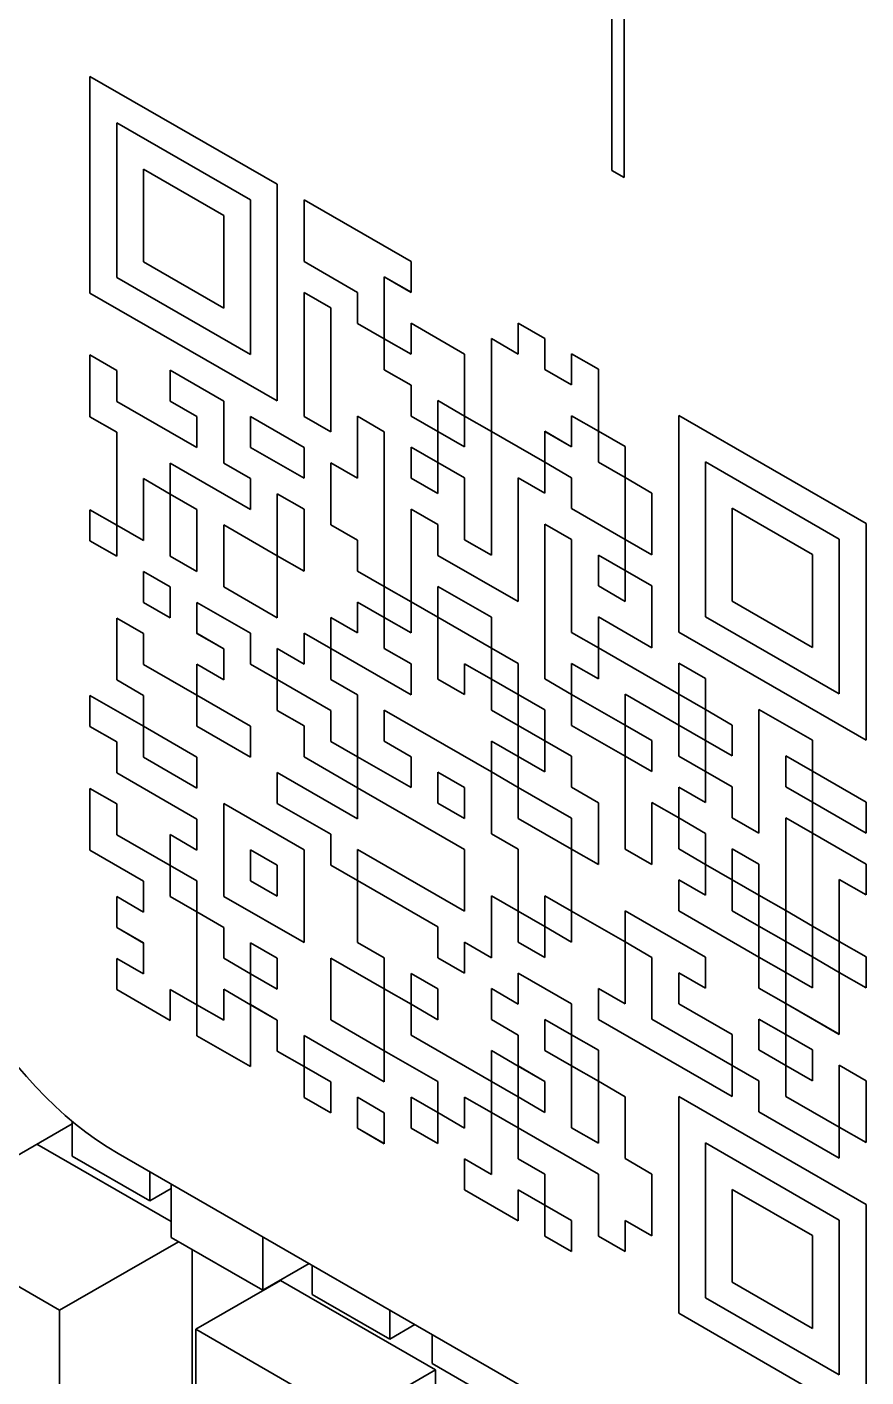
# Model space of a CAD drawing. Header units: millimetres. Extents: x 0 to 119, y 0 to 84.
# Drawn here: x 34.58 to 37.94, y 11.98 to 17.39 of the extents above; entities that cross this region are included whole.
import ezdxf

# ---------------------------------------------------------------- set-up
doc = ezdxf.new("R2010")
doc.units = ezdxf.units.MM
doc.header["$LTSCALE"] = 0.2
doc.layers.add('Sichtbar (ISO)', color=7, linetype='Continuous', lineweight=35)

msp = doc.modelspace()

# ---------------------------------------------------------------- linework, layer by layer
at = {"layer": 'Sichtbar (ISO)'}
for p, q in [((36.921, 16.819), (36.921, 17.8144)), ((36.9211, 16.8191), (36.9211, 17.8144)), ((36.97, 17.7862), (36.97, 16.7908)), ((34.8285, 16.3278), (34.8285, 17.1961)), ((34.8285, 17.1961), (35.5795, 16.7637)), ((34.8286, 17.1961), (34.8286, 16.3279)), ((34.9359, 17.0103), (34.9358, 17.0103)), ((35.4722, 16.7014), (34.9358, 17.0103)), ((34.9358, 17.0103), (34.9358, 16.3901)), ((34.9359, 17.0103), (35.4723, 16.7014)), ((35.0431, 16.8245), (35.3649, 16.6391)), ((35.0431, 16.8245), (35.0431, 16.4524)), ((35.0431, 16.4524), (35.0431, 16.8245)), ((36.9211, 16.8191), (36.921, 16.819)), ((36.97, 16.7908), (36.921, 16.819)), ((36.97, 16.7909), (36.9211, 16.8191)), ((35.5795, 16.7637), (35.5795, 15.8954)), ((35.4722, 16.7014), (35.4723, 16.7014)), ((35.4722, 16.0812), (35.4722, 16.7014)), ((35.4723, 16.7014), (35.4723, 16.0812)), ((35.6868, 16.4538), (35.6868, 16.7019)), ((35.6868, 16.7019), (36.1159, 16.4548)), ((35.6868, 16.7018), (35.6868, 16.4538)), ((35.3649, 16.6391), (35.3649, 16.267)), ((35.0431, 16.4524), (35.0431, 16.4524)), ((35.0431, 16.4524), (35.3649, 16.2671)), ((35.3649, 16.267), (35.0431, 16.4524)), ((35.9014, 16.3302), (35.6868, 16.4538)), ((35.6868, 16.4538), (35.6868, 16.4538)), ((35.6868, 16.4538), (35.9014, 16.3303)), ((36.1159, 16.4548), (36.1159, 16.3307)), ((36.1159, 16.3307), (36.0086, 16.3925)), ((36.0086, 16.3925), (36.0086, 16.1444)), ((36.0087, 16.3925), (36.0086, 16.3925)), ((36.0087, 16.3925), (36.1159, 16.3308)), ((34.9358, 16.3901), (35.4722, 16.0812)), ((34.8285, 16.3278), (34.8286, 16.3279)), ((35.5795, 15.8954), (34.8285, 16.3278)), ((34.8286, 16.3279), (35.5795, 15.8954)), ((35.6868, 16.3298), (35.7941, 16.268)), ((35.6868, 15.8336), (35.6868, 16.3298)), ((35.6868, 16.3297), (35.6868, 15.8336)), ((35.9014, 16.3303), (35.9014, 16.2062)), ((35.9014, 16.3302), (35.9014, 16.3303)), ((35.9014, 16.2062), (35.9014, 16.3302)), ((35.7941, 16.268), (35.7941, 15.7718)), ((36.0086, 16.1444), (35.9014, 16.2062)), ((35.9014, 16.2062), (35.9014, 16.2062)), ((35.9014, 16.2062), (36.0086, 16.1445)), ((36.1159, 16.0826), (36.1159, 16.2067)), ((36.1159, 16.2067), (36.3305, 16.0831)), ((36.116, 16.2066), (36.116, 16.0827)), ((36.5451, 16.0836), (36.5451, 16.2076)), ((36.5451, 16.2076), (36.6524, 16.1458)), ((36.5451, 16.2076), (36.5451, 16.0836)), ((36.0086, 16.0204), (36.0086, 16.1444)), ((36.0086, 16.1444), (36.1159, 16.0826)), ((36.0087, 16.1444), (36.0087, 16.0204)), ((36.4378, 15.7732), (36.4378, 16.1454)), ((36.4378, 16.1454), (36.5451, 16.0836)), ((36.4378, 16.1453), (36.4378, 15.7733)), ((36.6524, 16.1458), (36.6524, 16.0218)), ((34.8285, 15.8317), (34.8285, 16.0798)), ((34.8285, 16.0798), (34.9358, 16.018)), ((34.8286, 16.0797), (34.8286, 15.8317)), ((35.4722, 16.0812), (35.4723, 16.0812)), ((36.1159, 16.0826), (36.116, 16.0827)), ((36.3305, 16.0831), (36.3305, 15.835)), ((36.5451, 16.0836), (36.5451, 16.0836)), ((36.7596, 15.96), (36.7596, 16.0841)), ((36.7596, 16.0841), (36.8669, 16.0223)), ((36.7597, 16.084), (36.7597, 15.9601)), ((34.9358, 16.018), (34.9358, 15.8939)), ((35.1504, 15.8944), (35.1504, 16.0185)), ((35.1504, 16.0185), (35.3649, 15.8949)), ((35.1504, 16.0184), (35.1504, 15.8944)), ((36.1159, 15.9586), (36.0086, 16.0204)), ((36.0086, 16.0204), (36.0087, 16.0204)), ((36.0087, 16.0204), (36.116, 15.9586)), ((36.6524, 16.0218), (36.7596, 15.96)), ((36.8669, 16.0223), (36.8669, 15.7742)), ((36.1159, 15.8345), (36.1159, 15.9586)), ((36.1159, 15.9586), (36.116, 15.9586)), ((36.116, 15.9586), (36.116, 15.8346)), ((36.7596, 15.96), (36.7597, 15.9601)), ((34.9358, 15.8939), (35.2577, 15.7086)), ((35.2577, 15.8326), (35.1504, 15.8944)), ((35.1504, 15.8944), (35.1504, 15.8944)), ((35.1504, 15.8944), (35.2577, 15.8327)), ((35.3649, 15.8949), (35.3649, 15.6468)), ((36.2233, 15.8968), (36.2232, 15.8968)), ((36.3305, 15.835), (36.2232, 15.8968)), ((36.2232, 15.8968), (36.2232, 15.7728)), ((36.2233, 15.8968), (36.3305, 15.8351)), ((34.9358, 15.7699), (34.8285, 15.8317)), ((34.8285, 15.8317), (34.8286, 15.8317)), ((34.8286, 15.8317), (34.9359, 15.7699)), ((35.2577, 15.8327), (35.2577, 15.7086)), ((35.2577, 15.8326), (35.2577, 15.8327)), ((35.2577, 15.7086), (35.2577, 15.8326)), ((35.4722, 15.7091), (35.4722, 15.8331)), ((35.4722, 15.8331), (35.6868, 15.7095)), ((35.4723, 15.8331), (35.4723, 15.7091)), ((35.7941, 15.7718), (35.6868, 15.8336)), ((35.6868, 15.8336), (35.6868, 15.8336)), ((35.6868, 15.8336), (35.7941, 15.7719)), ((35.9014, 15.586), (35.9014, 15.8341)), ((35.9014, 15.8341), (36.0086, 15.7723)), ((35.9014, 15.834), (35.9014, 15.586)), ((36.1159, 15.8345), (36.116, 15.8346)), ((36.2232, 15.7728), (36.1159, 15.8345)), ((36.116, 15.8346), (36.2232, 15.7728)), ((36.3305, 15.835), (36.4378, 15.7732)), ((36.3305, 15.711), (36.3305, 15.835)), ((36.3306, 15.835), (36.3306, 15.711)), ((36.8669, 15.7742), (36.7596, 15.836)), ((36.7596, 15.836), (36.7596, 15.7119)), ((36.7597, 15.836), (36.7596, 15.836)), ((36.7597, 15.836), (36.8669, 15.7743)), ((37.1888, 15.8369), (37.9398, 15.4045)), ((37.1888, 14.9687), (37.1888, 15.8369)), ((37.1888, 15.8369), (37.1888, 14.9687)), ((34.9358, 15.3978), (34.9358, 15.7699)), ((34.9358, 15.7699), (34.9359, 15.7699)), ((34.9359, 15.7699), (34.9359, 15.3978)), ((36.0086, 15.7723), (36.0086, 15.1521)), ((36.2232, 15.6487), (36.2232, 15.7728)), ((36.2232, 15.7728), (36.3305, 15.711)), ((36.2233, 15.7727), (36.2233, 15.6488)), ((36.4378, 15.7733), (36.6524, 15.6497)), ((36.4378, 15.7732), (36.4378, 15.7733)), ((36.6524, 15.6497), (36.4378, 15.7732)), ((36.4378, 15.7732), (36.4378, 15.2771)), ((36.6524, 15.7738), (36.7596, 15.712)), ((36.6524, 15.7738), (36.6524, 15.7737)), ((36.7596, 15.7119), (36.6524, 15.7737)), ((36.6524, 15.7737), (36.6524, 15.6497)), ((36.8669, 15.7742), (36.9742, 15.7124)), ((36.8669, 15.6502), (36.8669, 15.7742)), ((36.867, 15.7742), (36.867, 15.6502)), ((35.2577, 15.7086), (35.2577, 15.7086)), ((35.6868, 15.5855), (35.4722, 15.7091)), ((35.4722, 15.7091), (35.4723, 15.7091)), ((35.4723, 15.7091), (35.6868, 15.5856)), ((35.6868, 15.7095), (35.6868, 15.5855)), ((36.1159, 15.5865), (36.1159, 15.7105)), ((36.1159, 15.7105), (36.2232, 15.6487)), ((36.116, 15.7105), (36.116, 15.5865)), ((36.3305, 15.711), (36.3306, 15.711)), ((36.9742, 15.7124), (36.9742, 15.5884)), ((35.1504, 15.6464), (35.4722, 15.4611)), ((35.1504, 15.6464), (35.1504, 15.6463)), ((35.4722, 15.461), (35.1504, 15.6463)), ((35.1504, 15.6463), (35.1504, 15.5223)), ((35.3649, 15.6468), (35.4722, 15.585)), ((35.7941, 15.3997), (35.7941, 15.6478)), ((35.7941, 15.6478), (35.9014, 15.586)), ((35.7941, 15.6477), (35.7941, 15.3997)), ((36.2232, 15.6487), (36.2233, 15.6488)), ((36.3305, 15.5869), (36.2232, 15.6487)), ((36.2232, 15.6487), (36.2232, 15.5247)), ((36.2233, 15.6488), (36.3306, 15.587)), ((36.6524, 15.5256), (36.6524, 15.6497)), ((36.6524, 15.6497), (36.7596, 15.5879)), ((36.6524, 15.6496), (36.6524, 15.5257)), ((36.8669, 15.6502), (36.867, 15.6502)), ((36.9742, 15.5884), (36.8669, 15.6502)), ((36.867, 15.6502), (36.9742, 15.5884)), ((37.2961, 15.6512), (37.8326, 15.3422)), ((37.2961, 15.6512), (37.2961, 15.6511)), ((37.8325, 15.3422), (37.2961, 15.6511)), ((37.2961, 15.6511), (37.2961, 15.0309)), ((35.1504, 15.5223), (35.0431, 15.5841)), ((35.0431, 15.5841), (35.0431, 15.336)), ((35.0431, 15.5841), (35.1504, 15.5224)), ((35.0431, 15.5841), (35.0431, 15.5841)), ((35.4722, 15.585), (35.4722, 15.461)), ((35.9014, 15.586), (35.9014, 15.586)), ((36.2232, 15.5247), (36.1159, 15.5865)), ((36.1159, 15.5865), (36.116, 15.5865)), ((36.116, 15.5865), (36.2232, 15.5247)), ((36.3306, 15.587), (36.3305, 15.5869)), ((36.3305, 15.3389), (36.3305, 15.5869)), ((36.3306, 15.587), (36.3306, 15.3389)), ((36.5451, 15.0913), (36.5451, 15.5874)), ((36.5451, 15.5874), (36.6524, 15.5256)), ((36.5451, 15.5874), (36.5451, 15.0913)), ((36.7596, 15.5879), (36.7596, 15.4639)), ((36.9742, 15.5884), (37.0815, 15.5266)), ((36.9742, 15.3403), (36.9742, 15.5884)), ((36.9743, 15.5883), (36.9743, 15.3403)), ((36.6524, 15.5256), (36.6524, 15.5257)), ((37.0815, 15.5266), (37.0815, 15.2785)), ((35.1504, 15.5223), (35.2577, 15.4605)), ((35.1504, 15.2742), (35.1504, 15.5223)), ((35.1504, 15.5223), (35.1504, 15.2742)), ((35.5795, 15.5232), (35.6868, 15.4615)), ((35.5795, 15.2752), (35.5795, 15.5232)), ((35.5796, 15.5232), (35.5796, 15.2752)), ((34.8285, 15.3355), (34.8285, 15.4596)), ((34.8285, 15.4596), (34.9358, 15.3978)), ((34.8286, 15.4595), (34.8286, 15.3355)), ((35.2577, 15.4605), (35.2577, 15.2124)), ((35.6868, 15.4615), (35.6868, 15.2134)), ((36.1159, 15.0903), (36.1159, 15.4624)), ((36.1159, 15.4624), (36.2232, 15.4006)), ((36.116, 15.4624), (36.116, 15.0903)), ((36.7596, 15.4639), (36.9742, 15.3403)), ((37.4034, 15.4653), (37.7252, 15.28)), ((37.4034, 15.4653), (37.4034, 15.0932)), ((37.4034, 15.0932), (37.4034, 15.4653)), ((34.9358, 15.3978), (34.9358, 15.2737)), ((34.9358, 15.3978), (34.9359, 15.3978)), ((35.0431, 15.336), (34.9358, 15.3978)), ((34.9359, 15.3978), (35.0431, 15.3361)), ((35.3649, 15.1506), (35.3649, 15.3987)), ((35.3649, 15.3987), (35.5795, 15.2752)), ((35.365, 15.3987), (35.365, 15.1507)), ((35.9014, 15.3379), (35.7941, 15.3997)), ((35.7941, 15.3997), (35.7941, 15.3997)), ((35.7941, 15.3997), (35.9014, 15.3379)), ((36.2232, 15.4006), (36.2232, 15.2766)), ((36.7596, 15.3398), (36.6524, 15.4016)), ((36.6524, 15.4016), (36.7597, 15.3399)), ((36.6524, 15.4016), (36.6524, 15.4016)), ((36.6524, 15.4016), (36.6524, 14.7814)), ((37.9398, 15.4045), (37.9398, 14.5362)), ((34.9358, 15.2737), (34.8285, 15.3355)), ((34.8285, 15.3355), (34.8286, 15.3355)), ((34.8286, 15.3355), (34.9358, 15.2738)), ((35.9014, 15.2139), (35.9014, 15.3379)), ((35.9014, 15.3379), (35.9014, 15.2139)), ((35.9014, 15.3379), (35.9014, 15.3379)), ((36.4378, 15.2771), (36.3305, 15.3389)), ((36.3305, 15.3389), (36.3306, 15.3389)), ((36.3306, 15.3389), (36.4378, 15.2771)), ((36.7597, 15.3399), (36.7596, 15.3398)), ((36.7596, 14.9677), (36.7596, 15.3398)), ((36.7597, 15.3399), (36.7597, 14.9677)), ((37.0815, 15.2785), (36.9742, 15.3403)), ((36.9742, 15.3403), (36.9743, 15.3403)), ((36.9742, 15.3403), (36.9742, 15.2163)), ((36.9743, 15.3403), (37.0815, 15.2786)), ((37.8325, 15.3422), (37.8326, 15.3422)), ((37.8325, 14.722), (37.8325, 15.3422)), ((37.8326, 15.3422), (37.8326, 14.722)), ((35.2577, 15.2124), (35.1504, 15.2742)), ((35.1504, 15.2742), (35.1504, 15.2742)), ((35.1504, 15.2742), (35.2577, 15.2125)), ((35.6868, 15.2134), (35.5795, 15.2752)), ((35.5795, 15.2752), (35.5795, 15.0271)), ((35.5795, 15.2752), (35.5796, 15.2752)), ((35.5796, 15.2752), (35.6868, 15.2134)), ((36.2232, 15.2766), (36.5451, 15.0913)), ((36.867, 15.2781), (36.8669, 15.278)), ((36.9742, 15.2163), (36.8669, 15.278)), ((36.8669, 15.278), (36.8669, 15.154)), ((36.867, 15.2781), (36.9742, 15.2163)), ((37.7252, 15.28), (37.7252, 14.9078)), ((35.0431, 15.2119), (35.1504, 15.1502)), ((35.0431, 15.0879), (35.0431, 15.2119)), ((35.0431, 15.2119), (35.0431, 15.0879)), ((36.0086, 15.1521), (35.9014, 15.2139)), ((35.9014, 15.2139), (35.9014, 15.2139)), ((35.9014, 15.2139), (36.0086, 15.1521)), ((36.9742, 15.2163), (37.0815, 15.1545)), ((36.9742, 15.0922), (36.9742, 15.2163)), ((36.9743, 15.2162), (36.9743, 15.0922)), ((35.1504, 15.1502), (35.1504, 15.0261)), ((35.3649, 15.1506), (35.365, 15.1507)), ((35.5795, 15.0271), (35.3649, 15.1506)), ((35.365, 15.1507), (35.5795, 15.0271)), ((36.0086, 15.028), (36.0086, 15.1521)), ((36.0086, 15.1521), (36.1159, 15.0903)), ((36.0087, 15.152), (36.0087, 15.0281)), ((36.2233, 15.1526), (36.2232, 15.1526)), ((36.4378, 15.029), (36.2232, 15.1526)), ((36.2232, 15.1526), (36.2232, 15.0285)), ((36.2233, 15.1526), (36.4378, 15.029)), ((36.8669, 15.154), (36.9742, 15.0922)), ((37.0815, 15.1545), (37.0815, 14.9064)), ((37.4034, 15.0932), (37.4034, 15.0932)), ((37.4034, 15.0932), (37.7252, 14.9079)), ((37.7252, 14.9078), (37.4034, 15.0932)), ((35.1504, 15.0261), (35.0431, 15.0879)), ((35.0431, 15.0879), (35.0431, 15.0879)), ((35.0431, 15.0879), (35.1504, 15.0262)), ((35.2577, 14.9643), (35.2577, 15.0884)), ((35.2577, 15.0884), (35.4722, 14.9648)), ((35.2577, 15.0884), (35.2577, 14.9644)), ((35.9014, 14.9658), (35.9014, 15.0898)), ((35.9014, 15.0898), (36.0086, 15.028)), ((35.9014, 15.0898), (35.9014, 14.9658)), ((36.2232, 15.0285), (36.1159, 15.0903)), ((36.1159, 15.0903), (36.1159, 14.9663)), ((36.1159, 15.0903), (36.116, 15.0903)), ((36.116, 15.0903), (36.2232, 15.0286)), ((36.5451, 15.0913), (36.5451, 15.0913)), ((36.9742, 15.0922), (36.9743, 15.0922)), ((34.9358, 14.7776), (34.9358, 15.0256)), ((34.9358, 15.0256), (35.0431, 14.9639)), ((34.9359, 15.0256), (34.9359, 14.7776)), ((35.7941, 14.9035), (35.7941, 15.0276)), ((35.7941, 15.0276), (35.9014, 14.9658)), ((35.7941, 15.0275), (35.7941, 14.9036)), ((36.0086, 15.028), (36.0087, 15.0281)), ((36.1159, 14.9663), (36.0086, 15.028)), ((36.0086, 15.028), (36.0086, 14.904)), ((36.0087, 15.0281), (36.1159, 14.9663)), ((36.2232, 14.7804), (36.2232, 15.0285)), ((36.2232, 15.0285), (36.4378, 14.905)), ((36.2233, 15.0285), (36.2233, 14.7805)), ((36.4378, 15.029), (36.4378, 14.905)), ((36.4378, 15.029), (36.4378, 15.029)), ((36.4378, 14.905), (36.4378, 15.029)), ((37.0815, 14.9064), (36.8669, 15.03)), ((36.8669, 15.03), (36.8669, 14.9059)), ((36.8669, 15.03), (36.867, 15.03)), ((36.867, 15.03), (37.0815, 14.9065)), ((37.2961, 15.0309), (37.8325, 14.722)), ((35.0431, 14.9639), (35.0431, 14.8398)), ((35.2577, 14.9643), (35.2577, 14.9644)), ((35.2577, 14.9644), (35.365, 14.9026)), ((35.3649, 14.9026), (35.2577, 14.9643)), ((35.4722, 14.9648), (35.4722, 14.8408)), ((35.6868, 14.8413), (35.6868, 14.9653)), ((35.6868, 14.9653), (35.7941, 14.9035)), ((35.6868, 14.9653), (35.6868, 14.8413)), ((35.9014, 14.9658), (35.9014, 14.9658)), ((36.8669, 14.9059), (36.7596, 14.9677)), ((36.7596, 14.9677), (36.7597, 14.9677)), ((36.7597, 14.9677), (36.8669, 14.906)), ((37.9398, 14.5362), (37.1888, 14.9687)), ((37.1888, 14.9687), (37.1888, 14.9687)), ((37.1888, 14.9687), (37.9398, 14.5362)), ((35.3649, 14.7785), (35.3649, 14.9026)), ((35.3649, 14.9026), (35.365, 14.9026)), ((35.365, 14.9026), (35.365, 14.7786)), ((35.5795, 14.779), (35.5795, 14.903)), ((35.5795, 14.903), (35.6868, 14.8413)), ((35.5796, 14.903), (35.5796, 14.779)), ((35.7941, 14.9035), (35.7941, 14.9036)), ((35.7941, 14.9036), (36.1159, 14.7182)), ((36.1159, 14.7182), (35.7941, 14.9035)), ((35.7941, 14.9035), (35.7941, 14.7795)), ((36.0086, 14.904), (36.1159, 14.8422)), ((36.5451, 14.8432), (36.4378, 14.905)), ((36.4378, 14.905), (36.4378, 14.7809)), ((36.4378, 14.905), (36.4378, 14.905)), ((36.4378, 14.905), (36.5451, 14.8432)), ((36.8669, 14.9059), (37.1888, 14.7206)), ((36.8669, 14.7819), (36.8669, 14.9059)), ((36.867, 14.9059), (36.867, 14.7819)), ((35.0431, 14.8398), (35.2577, 14.7163)), ((35.2577, 14.7163), (35.2577, 14.8403)), ((35.2577, 14.8403), (35.3649, 14.7785)), ((35.2577, 14.8403), (35.2577, 14.7163)), ((35.4722, 14.8408), (35.5795, 14.779)), ((35.6868, 14.8413), (35.6868, 14.8413)), ((36.1159, 14.8422), (36.1159, 14.7182)), ((36.4378, 14.7809), (36.3305, 14.8427)), ((36.3305, 14.8427), (36.3305, 14.7187)), ((36.3306, 14.8427), (36.3305, 14.8427)), ((36.3306, 14.8427), (36.4378, 14.781)), ((36.5451, 14.8432), (36.5451, 14.7192)), ((36.5451, 14.8432), (36.5451, 14.8432)), ((36.5451, 14.7191), (36.5451, 14.8432)), ((36.7596, 14.7196), (36.7596, 14.8437)), ((36.7596, 14.8437), (36.8669, 14.7819)), ((36.7597, 14.8436), (36.7597, 14.7196)), ((37.1888, 14.7206), (37.1888, 14.8446)), ((37.1888, 14.8446), (37.2961, 14.7828)), ((37.1888, 14.8446), (37.1888, 14.7206)), ((35.0431, 14.7158), (34.9358, 14.7776)), ((34.9358, 14.7776), (34.9359, 14.7776)), ((34.9359, 14.7776), (35.0431, 14.7158)), ((35.3649, 14.7785), (35.365, 14.7786)), ((35.5795, 14.779), (35.5795, 14.655)), ((35.5795, 14.779), (35.5796, 14.779)), ((35.7941, 14.6554), (35.5795, 14.779)), ((35.5796, 14.779), (35.7941, 14.6555)), ((35.7941, 14.7795), (35.9014, 14.7177)), ((36.2232, 14.7804), (36.2233, 14.7805)), ((36.3305, 14.7187), (36.2232, 14.7804)), ((36.2233, 14.7805), (36.3305, 14.7187)), ((36.4378, 14.7809), (36.5451, 14.7191)), ((36.4378, 14.6569), (36.4378, 14.7809)), ((36.4378, 14.7809), (36.4378, 14.6569)), ((36.6524, 14.7814), (36.7596, 14.7196)), ((36.8669, 14.7819), (36.867, 14.7819)), ((37.2961, 14.7828), (37.2961, 14.6588)), ((34.8285, 14.5913), (34.8285, 14.7153)), ((34.8285, 14.7153), (35.0431, 14.5917)), ((34.8286, 14.7153), (34.8286, 14.5913)), ((35.0431, 14.5917), (35.0431, 14.7158)), ((35.0431, 14.7158), (35.0431, 14.5918)), ((35.0431, 14.7158), (35.0431, 14.7158)), ((35.2577, 14.7163), (35.2577, 14.7163)), ((35.2577, 14.7163), (35.4723, 14.5927)), ((35.4722, 14.5927), (35.2577, 14.7163)), ((35.2577, 14.7163), (35.2577, 14.5922)), ((35.9014, 14.7177), (35.9014, 14.4696)), ((36.5451, 14.7191), (36.5451, 14.7192)), ((36.5451, 14.7192), (36.6524, 14.6574)), ((36.6524, 14.6573), (36.5451, 14.7191)), ((36.5451, 14.7191), (36.5451, 14.5951)), ((36.7596, 14.7196), (36.7597, 14.7196)), ((36.7596, 14.7196), (36.7596, 14.5956)), ((36.9742, 14.596), (36.7596, 14.7196)), ((36.7597, 14.7196), (36.9742, 14.5961)), ((37.1888, 14.5965), (36.9742, 14.7201)), ((36.9742, 14.7201), (36.9742, 14.596)), ((36.9743, 14.7201), (36.9742, 14.7201)), ((36.9743, 14.7201), (37.1888, 14.5966)), ((37.1888, 14.7206), (37.1888, 14.7206)), ((37.1888, 14.7206), (37.2961, 14.6589)), ((37.2961, 14.6588), (37.1888, 14.7206)), ((37.1888, 14.7206), (37.1888, 14.5965)), ((37.8326, 14.722), (37.8325, 14.722)), ((35.5795, 14.655), (35.6868, 14.5932)), ((35.7941, 14.6555), (35.7941, 14.5314)), ((35.7941, 14.6554), (35.7941, 14.6555)), ((35.7941, 14.5314), (35.7941, 14.6554)), ((36.0086, 14.5319), (36.0086, 14.6559)), ((36.0086, 14.6559), (36.4378, 14.4088)), ((36.0087, 14.6559), (36.0087, 14.5319)), ((36.5451, 14.5951), (36.4378, 14.6569)), ((36.4378, 14.6569), (36.4378, 14.6569)), ((36.4378, 14.6569), (36.5451, 14.5952)), ((36.6524, 14.6573), (36.6524, 14.6574)), ((36.6524, 14.6574), (36.6524, 14.5333)), ((36.6524, 14.5333), (36.6524, 14.6573)), ((37.2961, 14.6588), (37.4034, 14.597)), ((37.2961, 14.6588), (37.2961, 14.5348)), ((37.2961, 14.5347), (37.2961, 14.6588)), ((37.5106, 14.1631), (37.5106, 14.6593)), ((37.5106, 14.6593), (37.7252, 14.5357)), ((37.5107, 14.6592), (37.5107, 14.1631)), ((34.9358, 14.5295), (34.8285, 14.5913)), ((34.8285, 14.5913), (34.8286, 14.5913)), ((34.8286, 14.5913), (34.9359, 14.5295)), ((35.0431, 14.5917), (35.0431, 14.5918)), ((35.0431, 14.5918), (35.2577, 14.4682)), ((35.2577, 14.4682), (35.0431, 14.5917)), ((35.0431, 14.5917), (35.0431, 14.4677)), ((35.2577, 14.5922), (35.4722, 14.4687)), ((35.4722, 14.5927), (35.4723, 14.5927)), ((35.4722, 14.4687), (35.4722, 14.5927)), ((35.4723, 14.5927), (35.4723, 14.4687)), ((35.6868, 14.5932), (35.6868, 14.4691)), ((36.5451, 14.5951), (36.6524, 14.5333)), ((36.5451, 14.5951), (36.5451, 14.4711)), ((36.5451, 14.471), (36.5451, 14.5951)), ((36.7596, 14.5956), (36.9742, 14.472)), ((36.9742, 14.596), (37.0815, 14.5343)), ((36.9742, 14.472), (36.9742, 14.596)), ((36.9743, 14.596), (36.9743, 14.472)), ((37.1888, 14.4725), (37.1888, 14.5965)), ((37.1888, 14.5965), (37.2961, 14.5347)), ((37.1888, 14.5965), (37.1888, 14.4725)), ((37.4034, 14.597), (37.4034, 14.473)), ((34.9358, 14.4054), (34.9358, 14.5295)), ((34.9358, 14.5295), (34.9359, 14.5295)), ((34.9359, 14.5295), (34.9359, 14.4055)), ((35.7941, 14.5314), (35.7941, 14.5314)), ((35.7941, 14.5314), (35.9014, 14.4697)), ((35.9014, 14.4696), (35.7941, 14.5314)), ((36.1159, 14.4701), (36.0086, 14.5319)), ((36.0086, 14.5319), (36.0087, 14.5319)), ((36.0087, 14.5319), (36.116, 14.4701)), ((36.4378, 14.4088), (36.4378, 14.5328)), ((36.4378, 14.5328), (36.5451, 14.471)), ((36.4378, 14.5328), (36.4378, 14.4088)), ((36.6524, 14.5333), (36.6524, 14.5333)), ((36.6524, 14.5333), (36.6524, 14.4093)), ((36.6524, 14.5333), (36.7597, 14.4716)), ((36.7596, 14.4715), (36.6524, 14.5333)), ((37.0815, 14.5343), (37.0815, 14.4102)), ((37.2961, 14.5347), (37.2961, 14.5348)), ((37.2961, 14.5348), (37.4034, 14.473)), ((37.4034, 14.473), (37.2961, 14.5347)), ((37.2961, 14.5347), (37.2961, 14.4107)), ((37.7252, 14.5357), (37.7252, 14.4117)), ((35.0431, 14.4677), (35.2577, 14.3441)), ((35.2577, 14.4682), (35.2577, 14.3442)), ((35.2577, 14.4682), (35.2577, 14.4682)), ((35.2577, 14.3441), (35.2577, 14.4682)), ((35.4722, 14.4687), (35.4723, 14.4687)), ((35.6868, 14.4691), (35.9014, 14.3456)), ((35.9014, 14.4696), (36.1159, 14.346)), ((35.9014, 14.4696), (35.9014, 14.3456)), ((35.9014, 14.3456), (35.9014, 14.4696)), ((36.1159, 14.346), (36.1159, 14.4701)), ((36.1159, 14.4701), (36.116, 14.4701)), ((36.116, 14.4701), (36.116, 14.3461)), ((36.5451, 14.471), (36.5451, 14.4711)), ((36.5451, 14.4711), (36.6524, 14.4093)), ((36.6524, 14.4093), (36.5451, 14.471)), ((36.5451, 14.471), (36.5451, 14.347)), ((36.7596, 14.4715), (36.7597, 14.4716)), ((36.7596, 14.3475), (36.7596, 14.4715)), ((36.7597, 14.4716), (36.7597, 14.3475)), ((36.9742, 14.472), (36.9743, 14.472)), ((36.9742, 14.472), (36.9742, 14.0999)), ((37.0815, 14.4102), (36.9742, 14.472)), ((36.9743, 14.472), (37.0815, 14.4103)), ((37.2961, 14.4107), (37.1888, 14.4725)), ((37.1888, 14.4725), (37.1888, 14.4725)), ((37.1888, 14.4725), (37.2961, 14.4108)), ((37.618, 14.4735), (37.6179, 14.4734)), ((37.6179, 14.4734), (37.6179, 14.3494)), ((37.7252, 14.4117), (37.6179, 14.4734)), ((37.618, 14.4735), (37.7252, 14.4117)), ((34.9358, 14.4054), (34.9359, 14.4055)), ((35.2577, 14.2201), (34.9358, 14.4054)), ((34.9359, 14.4055), (35.2577, 14.2201)), ((35.9014, 14.2215), (35.5795, 14.4069)), ((35.5795, 14.4069), (35.5795, 14.2828)), ((35.5796, 14.4069), (35.5795, 14.4069)), ((35.5796, 14.4069), (35.9014, 14.2216)), ((36.2233, 14.4083), (36.2232, 14.4083)), ((36.3305, 14.3465), (36.2232, 14.4083)), ((36.2232, 14.4083), (36.2232, 14.2843)), ((36.2233, 14.4083), (36.3306, 14.3466)), ((36.5451, 14.347), (36.4378, 14.4088)), ((36.4378, 14.4088), (36.4378, 14.1607)), ((36.4378, 14.4088), (36.4378, 14.4088)), ((36.4378, 14.4088), (36.5451, 14.3471)), ((37.2961, 14.4107), (37.4034, 14.3489)), ((37.2961, 14.2867), (37.2961, 14.4107)), ((37.2961, 14.4107), (37.2961, 14.2867)), ((37.7252, 14.4117), (37.9398, 14.2881)), ((37.7252, 14.2876), (37.7252, 14.4117)), ((37.7253, 14.4116), (37.7253, 14.2877)), ((34.8285, 14.0951), (34.8285, 14.3432)), ((34.8285, 14.3432), (34.9358, 14.2814)), ((34.8286, 14.3431), (34.8286, 14.0951)), ((35.2577, 14.3441), (35.2577, 14.3442)), ((35.9014, 14.3456), (35.9014, 14.2215)), ((35.9014, 14.3456), (35.9014, 14.3456)), ((35.9014, 14.3456), (36.3306, 14.0985)), ((36.3305, 14.0984), (35.9014, 14.3456)), ((36.1159, 14.346), (36.116, 14.3461)), ((36.3305, 14.3465), (36.3306, 14.3466)), ((36.3305, 14.2225), (36.3305, 14.3465)), ((36.3306, 14.3466), (36.3306, 14.2225)), ((36.5451, 14.347), (36.5451, 14.223)), ((36.5451, 14.223), (36.5451, 14.347)), ((36.5451, 14.347), (36.7596, 14.2234)), ((36.7596, 14.3475), (36.7597, 14.3475)), ((36.8669, 14.2857), (36.7596, 14.3475)), ((36.7597, 14.3475), (36.867, 14.2857)), ((37.1888, 14.2244), (37.1888, 14.3484)), ((37.1888, 14.3484), (37.2961, 14.2867)), ((37.1888, 14.3484), (37.1888, 14.2244)), ((37.4034, 14.3489), (37.4034, 14.2249)), ((37.6179, 14.3494), (37.7252, 14.2876)), ((34.9358, 14.2814), (34.9358, 14.1574)), ((35.365, 14.2824), (35.3649, 14.2824)), ((35.6868, 14.097), (35.3649, 14.2824)), ((35.3649, 14.2824), (35.3649, 13.9102)), ((35.365, 14.2824), (35.6868, 14.097)), ((35.5795, 14.2828), (35.7941, 14.1593)), ((36.2232, 14.2843), (36.3305, 14.2225)), ((36.8669, 14.2857), (36.867, 14.2857)), ((36.8669, 14.0376), (36.8669, 14.2857)), ((36.867, 14.2857), (36.867, 14.0377)), ((37.0815, 14.0381), (37.0815, 14.2862)), ((37.0815, 14.2862), (37.1888, 14.2244)), ((37.0816, 14.2861), (37.0816, 14.0381)), ((37.2961, 14.2867), (37.2961, 14.2867)), ((37.7252, 14.2876), (37.7253, 14.2877)), ((37.9398, 14.1641), (37.7252, 14.2876)), ((37.7252, 14.2876), (37.7252, 14.1636)), ((37.7253, 14.2877), (37.9398, 14.1641)), ((37.9398, 14.2881), (37.9398, 14.1641)), ((35.2577, 14.096), (35.2577, 14.2201)), ((35.2577, 14.2201), (35.2577, 14.0961)), ((35.2577, 14.2201), (35.2577, 14.2201)), ((36.3305, 14.2225), (36.3306, 14.2225)), ((36.5451, 14.223), (36.5451, 14.223)), ((36.5451, 14.223), (36.7596, 14.0995)), ((36.7596, 14.0994), (36.5451, 14.223)), ((36.7596, 14.2234), (36.7596, 14.0994)), ((37.1888, 14.2244), (37.1888, 14.2244)), ((37.1888, 14.2244), (37.1888, 14.1004)), ((37.2961, 14.1626), (37.1888, 14.2244)), ((37.1888, 14.2244), (37.2961, 14.1627)), ((37.4034, 14.2249), (37.5106, 14.1631)), ((37.618, 14.2254), (37.6179, 14.2254)), ((37.7252, 14.1636), (37.6179, 14.2254)), ((37.6179, 14.2254), (37.6179, 13.8532)), ((37.618, 14.2254), (37.7252, 14.1636)), ((34.9358, 14.1574), (35.1504, 14.0338)), ((35.1504, 14.0338), (35.1504, 14.1578)), ((35.1504, 14.1578), (35.2577, 14.096)), ((35.1504, 14.1578), (35.1504, 14.0338)), ((35.7941, 14.1593), (35.7941, 14.0352)), ((36.4378, 14.1607), (36.5451, 14.0989)), ((37.2961, 14.1627), (37.2961, 14.0386)), ((37.2961, 14.1626), (37.2961, 14.1627)), ((37.2961, 14.0386), (37.2961, 14.1626)), ((37.5107, 14.1631), (37.5106, 14.1631)), ((37.7252, 14.1636), (37.9398, 14.04)), ((37.7252, 13.7915), (37.7252, 14.1636)), ((37.7253, 14.1635), (37.7253, 13.7915)), ((35.0431, 13.9715), (34.8285, 14.0951)), ((34.8285, 14.0951), (34.8286, 14.0951)), ((34.8286, 14.0951), (35.0431, 13.9716)), ((35.2577, 14.096), (35.2577, 14.0961)), ((35.4722, 14.0965), (35.5795, 14.0347)), ((35.4722, 13.9725), (35.4722, 14.0965)), ((35.4723, 14.0965), (35.4723, 13.9725)), ((35.6868, 14.097), (35.6868, 13.7249)), ((35.6868, 14.097), (35.6868, 14.097)), ((35.6868, 13.7249), (35.6868, 14.097)), ((35.9014, 14.0975), (36.3305, 13.8504)), ((35.9014, 14.0975), (35.9014, 13.9735)), ((35.9014, 13.9734), (35.9014, 14.0975)), ((36.3305, 14.0984), (36.3306, 14.0985)), ((36.3305, 13.8504), (36.3305, 14.0984)), ((36.3306, 14.0985), (36.3306, 13.8504)), ((36.5451, 14.0989), (36.5451, 13.8508)), ((36.7596, 14.0994), (36.8669, 14.0376)), ((36.7596, 13.8513), (36.7596, 14.0994)), ((36.7597, 14.0994), (36.7597, 13.8514)), ((36.9742, 14.0999), (37.0815, 14.0381)), ((37.1888, 14.1004), (37.2961, 14.0386)), ((37.4034, 14.1009), (37.5107, 14.0391)), ((37.4034, 14.1009), (37.4034, 14.1008)), ((37.5106, 14.0391), (37.4034, 14.1008)), ((37.4034, 14.1008), (37.4034, 13.9768)), ((35.1504, 14.0338), (35.1504, 14.0338)), ((35.1504, 14.0338), (35.2577, 13.972)), ((35.2577, 13.972), (35.1504, 14.0338)), ((35.1504, 14.0338), (35.1504, 13.9097)), ((35.5795, 14.0347), (35.5795, 13.9107)), ((35.7941, 14.0352), (35.9014, 13.9734)), ((36.867, 14.0377), (36.8669, 14.0376)), ((37.0816, 14.0381), (37.0815, 14.0381)), ((37.2961, 14.0386), (37.2961, 14.0386)), ((37.2961, 14.0386), (37.2961, 13.9145)), ((37.4034, 13.9768), (37.2961, 14.0386)), ((37.2961, 14.0386), (37.4034, 13.9769)), ((37.5106, 14.0391), (37.5107, 14.0391)), ((37.5106, 13.915), (37.5106, 14.0391)), ((37.5107, 14.0391), (37.5107, 13.915)), ((37.9398, 14.04), (37.9398, 13.916)), ((35.0431, 13.9716), (35.0431, 13.8475)), ((35.0431, 13.9715), (35.0431, 13.9716)), ((35.0431, 13.8475), (35.0431, 13.9715)), ((35.2577, 13.972), (35.2577, 13.848)), ((35.2577, 13.972), (35.2577, 13.972)), ((35.2577, 13.848), (35.2577, 13.972)), ((35.4722, 13.9725), (35.4723, 13.9725)), ((35.5795, 13.9107), (35.4722, 13.9725)), ((35.4723, 13.9725), (35.5795, 13.9108)), ((35.9014, 13.9734), (35.9014, 13.9735)), ((35.9014, 13.9735), (36.2233, 13.7881)), ((35.9014, 13.9734), (35.9014, 13.7254)), ((36.2232, 13.7881), (35.9014, 13.9734)), ((37.1888, 13.9763), (37.1888, 13.9764)), ((37.1888, 13.9764), (37.2961, 13.9146)), ((37.1888, 13.9763), (37.1888, 13.8523)), ((37.2961, 13.9145), (37.1888, 13.9763)), ((37.4034, 13.8528), (37.4034, 13.9768)), ((37.4034, 13.9768), (37.5106, 13.915)), ((37.4034, 13.9768), (37.4034, 13.8528)), ((37.9398, 13.916), (37.8325, 13.9778)), ((37.8325, 13.9778), (37.8325, 13.7297)), ((37.8325, 13.9778), (37.8326, 13.9778)), ((37.8326, 13.9778), (37.9398, 13.916)), ((34.9358, 13.7852), (34.9358, 13.9093)), ((34.9358, 13.9093), (35.0431, 13.8475)), ((34.9359, 13.9092), (34.9359, 13.7853)), ((35.1504, 13.9097), (35.2577, 13.848)), ((35.3649, 13.9102), (35.6868, 13.7249)), ((36.4378, 13.9127), (36.5451, 13.8509)), ((36.4378, 13.9127), (36.4378, 13.9126)), ((36.5451, 13.8508), (36.4378, 13.9126)), ((36.4378, 13.9126), (36.4378, 13.6645)), ((36.6524, 13.9131), (36.7596, 13.8513)), ((36.6524, 13.9131), (36.6524, 13.7891)), ((36.6524, 13.7891), (36.6524, 13.9131)), ((37.5106, 13.915), (37.5107, 13.915)), ((37.6179, 13.8532), (37.5106, 13.915)), ((37.5106, 13.915), (37.5106, 13.791)), ((37.5107, 13.915), (37.6179, 13.8533)), ((36.3305, 13.8504), (36.3306, 13.8504)), ((36.5451, 13.8508), (36.6524, 13.7891)), ((36.5451, 13.8508), (36.5451, 13.7268)), ((36.5451, 13.7268), (36.5451, 13.8508)), ((36.7596, 13.8513), (36.7597, 13.8514)), ((36.7596, 13.8513), (36.7596, 13.7273)), ((36.9742, 13.7278), (36.7596, 13.8513)), ((36.7597, 13.8514), (36.9742, 13.7278)), ((36.9742, 13.8518), (36.9742, 13.7278)), ((36.9742, 13.8518), (36.9743, 13.8518)), ((37.2961, 13.6665), (36.9742, 13.8518)), ((36.9743, 13.8518), (37.2961, 13.6665)), ((37.1888, 13.8523), (37.5106, 13.6669)), ((37.5106, 13.791), (37.4034, 13.8528)), ((37.4034, 13.8528), (37.4034, 13.8528)), ((37.4034, 13.8528), (37.5106, 13.791)), ((37.6179, 13.8532), (37.7252, 13.7915)), ((37.6179, 13.7292), (37.6179, 13.8532)), ((37.618, 13.8532), (37.618, 13.7292)), ((35.0431, 13.8475), (35.0431, 13.8475)), ((35.2577, 13.848), (35.2577, 13.848)), ((35.2577, 13.848), (35.365, 13.7862)), ((35.3649, 13.7862), (35.2577, 13.848)), ((35.2577, 13.848), (35.2577, 13.4758)), ((34.9358, 13.7852), (34.9359, 13.7853)), ((35.0431, 13.7234), (34.9358, 13.7852)), ((34.9359, 13.7853), (35.0431, 13.7235)), ((35.3649, 13.7862), (35.365, 13.7862)), ((35.3649, 13.6621), (35.3649, 13.7862)), ((35.365, 13.7862), (35.365, 13.6622)), ((36.2232, 13.6641), (36.2232, 13.7881)), ((36.2232, 13.7881), (36.2233, 13.7881)), ((36.2233, 13.7881), (36.2233, 13.6641)), ((36.6524, 13.7891), (36.6524, 13.7891)), ((36.6524, 13.7891), (36.6524, 13.665)), ((36.6524, 13.7891), (36.7596, 13.7273)), ((36.7596, 13.7273), (36.6524, 13.7891)), ((37.5106, 13.6669), (37.5106, 13.791)), ((37.5106, 13.791), (37.6179, 13.7292)), ((37.5107, 13.7909), (37.5107, 13.667)), ((37.7252, 13.7915), (37.7253, 13.7915)), ((37.8325, 13.7297), (37.7252, 13.7915)), ((37.7252, 13.7915), (37.7252, 13.6674)), ((37.7253, 13.7915), (37.8325, 13.7297)), ((35.0431, 13.7235), (35.0431, 13.5994)), ((35.0431, 13.7234), (35.0431, 13.7235)), ((35.0431, 13.5994), (35.0431, 13.7234)), ((35.4723, 13.7244), (35.4722, 13.7244)), ((35.5795, 13.6626), (35.4722, 13.7244)), ((35.4722, 13.7244), (35.4722, 13.6004)), ((35.4723, 13.7244), (35.5796, 13.6627)), ((35.6868, 13.7249), (35.6868, 13.7249)), ((35.9014, 13.7254), (36.0086, 13.6636)), ((36.3306, 13.7264), (36.3305, 13.7263)), ((36.4378, 13.6645), (36.3305, 13.7263)), ((36.3305, 13.7263), (36.3305, 13.6023)), ((36.3306, 13.7264), (36.4378, 13.6646)), ((36.5451, 13.7268), (36.5451, 13.7268)), ((36.5451, 13.7268), (36.6524, 13.6651)), ((36.6524, 13.665), (36.5451, 13.7268)), ((36.9742, 13.4797), (36.9742, 13.7278)), ((36.9742, 13.7278), (37.0815, 13.666)), ((36.9743, 13.7277), (36.9743, 13.4797)), ((37.6179, 13.7292), (37.618, 13.7292)), ((37.7252, 13.6674), (37.6179, 13.7292)), ((37.6179, 13.7292), (37.6179, 13.6052)), ((37.618, 13.7292), (37.7252, 13.6675)), ((37.8325, 13.7297), (37.9398, 13.6679)), ((37.8325, 13.6056), (37.8325, 13.7297)), ((37.8326, 13.7296), (37.8326, 13.6057)), ((34.9358, 13.5371), (34.9358, 13.6612)), ((34.9358, 13.6612), (35.0431, 13.5994)), ((34.9359, 13.6612), (34.9359, 13.5372)), ((35.3649, 13.6621), (35.365, 13.6622)), ((35.4722, 13.6004), (35.3649, 13.6621)), ((35.365, 13.6622), (35.4722, 13.6004)), ((35.5795, 13.6626), (35.5796, 13.6627)), ((35.5795, 13.5386), (35.5795, 13.6626)), ((35.5796, 13.6627), (35.5796, 13.5386)), ((36.0086, 13.5395), (35.7941, 13.6631)), ((35.7941, 13.6631), (35.7941, 13.415)), ((35.7941, 13.6631), (36.0086, 13.5396)), ((35.7941, 13.6631), (35.7941, 13.6631)), ((36.0086, 13.6636), (36.0086, 13.5395)), ((36.3305, 13.6023), (36.2232, 13.6641)), ((36.2232, 13.6641), (36.2233, 13.6641)), ((36.2233, 13.6641), (36.3305, 13.6023)), ((37.0815, 13.666), (37.0815, 13.4179)), ((37.2961, 13.6665), (37.2961, 13.6665)), ((37.2961, 13.5424), (37.2961, 13.6665)), ((37.2961, 13.6665), (37.2961, 13.5424)), ((37.5106, 13.6669), (37.5107, 13.667)), ((37.5106, 13.6669), (37.5106, 13.5429)), ((37.6179, 13.6052), (37.5106, 13.6669)), ((37.5107, 13.667), (37.6179, 13.6052)), ((37.7252, 13.5434), (37.7252, 13.6674)), ((37.7252, 13.6674), (37.8325, 13.6056)), ((37.7253, 13.6674), (37.7253, 13.5434)), ((37.9398, 13.6679), (37.9398, 13.5438)), ((35.0431, 13.5994), (35.0431, 13.5994)), ((35.4722, 13.6004), (35.5795, 13.5386)), ((35.4722, 13.4763), (35.4722, 13.6004)), ((35.4723, 13.6003), (35.4723, 13.4764)), ((36.1159, 13.4778), (36.1159, 13.6018)), ((36.1159, 13.6018), (36.2232, 13.54)), ((36.116, 13.6018), (36.116, 13.4778)), ((36.5451, 13.4787), (36.5451, 13.6028)), ((36.5451, 13.6028), (36.7596, 13.4792)), ((36.5451, 13.6027), (36.5451, 13.4787)), ((37.1888, 13.6042), (37.2961, 13.5424)), ((37.1888, 13.6042), (37.1888, 13.4802)), ((37.1888, 13.4802), (37.1888, 13.6042)), ((37.6179, 13.4811), (37.6179, 13.6052)), ((37.6179, 13.6052), (37.7252, 13.5434)), ((37.618, 13.6051), (37.618, 13.4811)), ((37.8325, 13.6056), (37.8326, 13.6057)), ((37.9398, 13.5438), (37.8325, 13.6056)), ((37.8325, 13.6056), (37.8325, 13.3575)), ((37.8326, 13.6057), (37.9398, 13.5439)), ((34.9358, 13.5371), (34.9359, 13.5372)), ((35.1504, 13.4136), (34.9358, 13.5371)), ((34.9359, 13.5372), (35.1504, 13.4136)), ((35.1504, 13.5377), (35.2577, 13.4759)), ((35.1504, 13.5377), (35.1504, 13.5376)), ((35.2577, 13.4758), (35.1504, 13.5376)), ((35.1504, 13.5376), (35.1504, 13.4136)), ((35.3649, 13.5381), (35.4722, 13.4763)), ((35.3649, 13.4141), (35.3649, 13.5381)), ((35.365, 13.5381), (35.365, 13.4141)), ((35.5795, 13.5386), (35.5796, 13.5386)), ((36.0086, 13.5395), (36.1159, 13.4778)), ((36.0086, 13.2915), (36.0086, 13.5395)), ((36.0087, 13.5395), (36.0087, 13.2915)), ((36.2232, 13.54), (36.2232, 13.416)), ((36.4378, 13.4165), (36.4378, 13.5405)), ((36.4378, 13.5405), (36.5451, 13.4787)), ((36.4378, 13.5405), (36.4378, 13.4165)), ((36.8669, 13.5415), (36.9742, 13.4797)), ((36.8669, 13.4174), (36.8669, 13.5415)), ((36.867, 13.5414), (36.867, 13.4174)), ((37.2961, 13.5424), (37.2961, 13.5424)), ((37.5106, 13.5429), (37.6179, 13.4811)), ((37.7253, 13.5434), (37.7252, 13.5434)), ((35.2577, 13.3518), (35.2577, 13.4758)), ((35.2577, 13.4758), (35.3649, 13.4141)), ((35.2577, 13.4758), (35.2577, 13.3518)), ((35.4722, 13.4763), (35.4723, 13.4764)), ((35.5795, 13.4145), (35.4722, 13.4763)), ((35.4722, 13.4763), (35.4722, 13.2282)), ((35.4723, 13.4764), (35.5796, 13.4146)), ((36.2232, 13.416), (36.1159, 13.4778)), ((36.1159, 13.4778), (36.1159, 13.3537)), ((36.1159, 13.4778), (36.116, 13.4778)), ((36.116, 13.4778), (36.2232, 13.416)), ((36.5451, 13.4787), (36.5451, 13.4787)), ((36.7596, 13.4792), (36.7596, 13.3552)), ((36.9743, 13.4797), (36.9742, 13.4797)), ((37.1888, 13.4802), (37.1888, 13.4802)), ((37.1888, 13.4802), (37.4034, 13.3566)), ((37.4034, 13.3566), (37.1888, 13.4802)), ((37.6179, 13.4811), (37.618, 13.4811)), ((37.6179, 13.4811), (37.6179, 13.3571)), ((37.8325, 13.3575), (37.6179, 13.4811)), ((37.618, 13.4811), (37.8325, 13.3576)), ((36.5451, 13.3547), (36.4378, 13.4165)), ((36.4378, 13.4165), (36.4378, 13.4165)), ((36.4378, 13.4165), (36.5451, 13.3547)), ((36.6524, 13.417), (36.7596, 13.3552)), ((36.6524, 13.417), (36.6524, 13.4169)), ((36.7596, 13.3552), (36.6524, 13.4169)), ((36.6524, 13.4169), (36.6524, 13.2929)), ((36.8669, 13.4174), (36.867, 13.4174)), ((37.4034, 13.1085), (36.8669, 13.4174)), ((36.867, 13.4174), (37.4034, 13.1086)), ((37.0815, 13.4179), (37.4034, 13.2325)), ((37.5106, 13.4188), (37.5107, 13.4189)), ((37.5106, 13.4188), (37.5106, 13.2948)), ((37.6179, 13.3571), (37.5106, 13.4188)), ((37.5107, 13.4189), (37.6179, 13.3571)), ((35.3649, 13.4141), (35.365, 13.4141)), ((35.5795, 13.4145), (35.5796, 13.4146)), ((35.5795, 13.2905), (35.5795, 13.4145)), ((35.5796, 13.4146), (35.5796, 13.2905)), ((35.7941, 13.415), (36.0086, 13.2915)), ((35.4722, 13.2282), (35.2577, 13.3518)), ((35.2577, 13.3518), (35.2577, 13.3518)), ((35.2577, 13.3518), (35.4722, 13.2283)), ((36.0086, 13.1674), (35.6868, 13.3528)), ((35.6868, 13.3528), (35.6868, 13.2287)), ((35.6868, 13.3528), (36.0086, 13.1675)), ((35.6868, 13.3528), (35.6868, 13.3528)), ((36.1159, 13.3537), (36.4378, 13.1684)), ((36.5451, 13.2306), (36.5451, 13.3547)), ((36.5451, 13.3547), (36.5451, 13.2307)), ((36.5451, 13.3547), (36.5451, 13.3547)), ((36.7596, 13.3552), (36.8669, 13.2934)), ((36.7596, 13.2311), (36.7596, 13.3552)), ((36.7597, 13.3551), (36.7597, 13.2311)), ((37.4034, 13.3566), (37.4034, 13.3566)), ((37.4034, 13.2325), (37.4034, 13.3566)), ((37.4034, 13.3566), (37.4034, 13.2326)), ((37.6179, 13.3571), (37.7252, 13.2953)), ((37.6179, 13.233), (37.6179, 13.3571)), ((37.618, 13.357), (37.618, 13.2331)), ((35.6868, 13.2287), (35.5795, 13.2905)), ((35.5795, 13.2905), (35.5796, 13.2905)), ((35.5796, 13.2905), (35.6868, 13.2288)), ((36.0086, 13.2915), (36.0086, 13.1674)), ((36.2232, 13.1679), (36.0086, 13.2915)), ((36.0086, 13.2915), (36.0087, 13.2915)), ((36.0087, 13.2915), (36.2233, 13.1679)), ((36.4378, 13.1684), (36.4378, 13.2924)), ((36.4378, 13.2924), (36.5451, 13.2306)), ((36.4378, 13.2924), (36.4378, 13.1684)), ((36.6524, 13.2929), (36.7596, 13.2311)), ((36.8669, 13.2934), (36.8669, 13.1693)), ((37.5106, 13.2948), (37.6179, 13.233)), ((37.7252, 13.2953), (37.7252, 13.1712)), ((35.6868, 13.2287), (35.7941, 13.1669)), ((35.6868, 13.1047), (35.6868, 13.2287)), ((35.6868, 13.2287), (35.6868, 13.1047)), ((36.5451, 13.2306), (36.5451, 13.2307)), ((36.5451, 13.2307), (36.6524, 13.1689)), ((36.6524, 13.1688), (36.5451, 13.2306)), ((36.5451, 13.2306), (36.5451, 13.1066)), ((36.7596, 13.2311), (36.7597, 13.2311)), ((36.8669, 13.1693), (36.7596, 13.2311)), ((36.7596, 13.2311), (36.7596, 12.983)), ((36.7597, 13.2311), (36.8669, 13.1694)), ((37.4034, 13.2325), (37.4034, 13.2326)), ((37.4034, 13.2326), (37.5107, 13.1708)), ((37.4034, 13.2325), (37.4034, 13.1085)), ((37.5106, 13.1708), (37.4034, 13.2325)), ((37.6179, 13.233), (37.618, 13.2331)), ((37.6179, 13.233), (37.6179, 13.109)), ((37.7252, 13.1712), (37.6179, 13.233)), ((37.618, 13.2331), (37.7252, 13.1713)), ((37.8325, 13.2335), (37.9398, 13.1717)), ((37.8325, 12.9854), (37.8325, 13.2335)), ((37.8326, 13.2335), (37.8326, 12.9855)), ((35.7941, 13.1669), (35.7941, 13.0429)), ((36.2232, 13.0439), (36.2232, 13.1679)), ((36.2232, 13.1679), (36.2233, 13.1679)), ((36.2233, 13.1679), (36.2233, 13.0439)), ((36.4378, 13.1684), (36.4378, 13.1684)), ((36.4378, 13.1684), (36.5451, 13.1067)), ((36.5451, 13.1066), (36.4378, 13.1684)), ((36.4378, 13.1684), (36.4378, 13.0443)), ((36.6524, 13.1689), (36.6524, 13.0448)), ((36.6524, 13.1688), (36.6524, 13.1689)), ((36.6524, 13.0448), (36.6524, 13.1688)), ((36.8669, 13.1693), (36.9742, 13.1075)), ((36.8669, 12.9212), (36.8669, 13.1693)), ((36.867, 13.1693), (36.867, 12.9213)), ((37.5106, 13.1708), (37.5107, 13.1708)), ((37.5106, 13.0467), (37.5106, 13.1708)), ((37.5107, 13.1708), (37.5107, 13.0468)), ((37.9398, 13.1717), (37.9398, 12.9236)), ((35.7941, 13.0429), (35.6868, 13.1047)), ((35.6868, 13.1047), (35.6868, 13.1047)), ((35.6868, 13.1047), (35.7941, 13.043)), ((35.9014, 13.1052), (36.0086, 13.0434)), ((35.9014, 12.9811), (35.9014, 13.1052)), ((35.9014, 13.1051), (35.9014, 12.9811)), ((36.1159, 12.9816), (36.1159, 13.1056)), ((36.1159, 13.1056), (36.2232, 13.0439)), ((36.116, 13.1056), (36.116, 12.9816)), ((36.4378, 13.0443), (36.3305, 13.1061)), ((36.3305, 13.1061), (36.3305, 12.9821)), ((36.3306, 13.1061), (36.3305, 13.1061)), ((36.3306, 13.1061), (36.4378, 13.0444)), ((36.5451, 13.1066), (36.6524, 13.0448)), ((36.5451, 13.1066), (36.5451, 12.9826)), ((36.5451, 12.9825), (36.5451, 13.1066)), ((36.9742, 13.1075), (36.9742, 12.8595)), ((37.1888, 13.108), (37.1888, 12.2398)), ((37.1888, 12.2397), (37.1888, 13.108)), ((37.1888, 13.108), (37.9398, 12.6756)), ((37.6179, 13.109), (37.8325, 12.9854)), ((36.0086, 13.0434), (36.0086, 12.9193)), ((36.3305, 12.9821), (36.2232, 13.0439)), ((36.2232, 13.0439), (36.2232, 12.9198)), ((36.2232, 13.0439), (36.2233, 13.0439)), ((36.2233, 13.0439), (36.3305, 12.9821)), ((36.4378, 12.7962), (36.4378, 13.0443)), ((36.4378, 13.0443), (36.5451, 12.9825)), ((36.4378, 13.0443), (36.4378, 12.7963)), ((36.6524, 13.0448), (36.6524, 13.0448)), ((37.5106, 13.0467), (37.5107, 13.0468)), ((37.8325, 12.8614), (37.5106, 13.0467)), ((37.5107, 13.0468), (37.8325, 12.8614)), ((34.7578, 12.9991), (34.5032, 12.8525)), ((34.7578, 12.8694), (34.7578, 13.0089)), ((36.7596, 12.983), (36.8669, 12.9212)), ((37.8325, 12.9854), (37.8326, 12.9855)), ((37.8325, 12.9854), (37.8325, 12.8614)), ((37.9398, 12.9236), (37.8325, 12.9854)), ((37.8326, 12.9855), (37.9398, 12.9237)), ((36.0086, 12.9193), (35.9014, 12.9811)), ((35.9014, 12.9811), (35.9014, 12.9811)), ((35.9014, 12.9811), (36.0086, 12.9194)), ((36.2232, 12.9198), (36.1159, 12.9816)), ((36.1159, 12.9816), (36.116, 12.9816)), ((36.116, 12.9816), (36.2232, 12.9199)), ((36.5451, 12.9825), (36.5451, 12.9826)), ((36.5451, 12.9826), (36.867, 12.7972)), ((36.8669, 12.7972), (36.5451, 12.9825)), ((36.5451, 12.9825), (36.5451, 12.8585)), ((34.6156, 12.9172), (35.1538, 12.6073)), ((37.7701, 11.251), (34.9416, 12.8797)), ((36.8669, 12.9212), (36.867, 12.9213)), ((37.2961, 12.9222), (37.2961, 12.302)), ((37.2961, 12.9222), (37.2961, 12.9222)), ((37.8325, 12.6133), (37.2961, 12.9222)), ((37.2961, 12.9222), (37.8326, 12.6133)), ((33.7169, 12.8223), (34.7069, 12.2522)), ((35.0689, 12.6902), (34.7578, 12.8694)), ((36.3305, 12.734), (36.3305, 12.858)), ((36.3305, 12.858), (36.4378, 12.7962)), ((36.3306, 12.858), (36.3306, 12.734)), ((36.5451, 12.8585), (36.6524, 12.7967)), ((36.9742, 12.8595), (37.0815, 12.7977)), ((35.0689, 12.8064), (35.0689, 12.6902)), ((36.4378, 12.7962), (36.4378, 12.7963)), ((36.6524, 12.7967), (36.6524, 12.6727)), ((36.8669, 12.5491), (36.8669, 12.7972)), ((36.8669, 12.7972), (36.867, 12.7972)), ((36.867, 12.7972), (36.867, 12.5492)), ((37.0815, 12.7977), (37.0815, 12.5496)), ((35.1538, 12.7391), (35.0689, 12.6902)), ((35.1538, 12.5435), (35.1538, 12.7576)), ((36.5451, 12.6104), (36.3305, 12.734)), ((36.3305, 12.734), (36.3306, 12.734)), ((36.3306, 12.734), (36.5451, 12.6105)), ((36.6524, 12.6727), (36.5451, 12.7345)), ((36.5451, 12.7345), (36.5451, 12.6104)), ((36.5451, 12.7345), (36.6524, 12.6727)), ((36.5451, 12.7345), (36.5451, 12.7345)), ((37.4034, 12.3643), (37.4034, 12.7364)), ((37.4034, 12.7364), (37.7252, 12.551)), ((37.4034, 12.7363), (37.4034, 12.3643)), ((36.6524, 12.6727), (36.7596, 12.6109)), ((36.6524, 12.5486), (36.6524, 12.6727)), ((36.6524, 12.6727), (36.6524, 12.5487)), ((37.9398, 12.6756), (37.9398, 11.8073)), ((36.7596, 12.6109), (36.7596, 12.4869)), ((37.0815, 12.5496), (36.9742, 12.6114)), ((36.9742, 12.6114), (36.9742, 12.4873)), ((36.9743, 12.6114), (36.9742, 12.6114)), ((36.9743, 12.6114), (37.0815, 12.5497)), ((37.8325, 12.6133), (37.8326, 12.6133)), ((37.8325, 11.9931), (37.8325, 12.6133)), ((37.8326, 12.6133), (37.8326, 11.9931)), ((37.7252, 12.551), (37.7252, 12.1789)), ((35.1833, 12.5265), (34.7069, 12.2522)), ((35.5215, 12.3318), (35.1538, 12.5435)), ((35.5215, 12.5458), (35.5215, 12.3318)), ((36.6524, 12.5486), (36.6524, 12.5487)), ((36.6524, 12.5487), (36.7596, 12.4869)), ((36.7596, 12.4869), (36.6524, 12.5486)), ((36.8669, 12.5491), (36.867, 12.5492)), ((36.9742, 12.4873), (36.8669, 12.5491)), ((36.867, 12.5492), (36.9742, 12.4874)), ((35.2386, 12.4946), (35.2386, 11.9371)), ((35.7073, 12.4388), (35.5215, 12.3318)), ((35.7195, 12.3156), (35.7195, 12.4318)), ((35.5922, 12.3712), (35.2528, 12.1757)), ((35.5922, 12.3712), (36.2144, 12.0128)), ((37.4034, 12.3643), (37.4034, 12.3643)), ((37.4034, 12.3643), (37.7252, 12.179)), ((37.7252, 12.1789), (37.4034, 12.3643)), ((36.0306, 12.1364), (35.7195, 12.3156)), ((37.2961, 12.302), (37.8325, 11.9931)), ((34.7069, 12.2522), (34.7069, 11.6309)), ((36.0306, 12.2527), (36.0306, 12.1364)), ((37.1888, 12.2398), (37.9398, 11.8073)), ((37.1888, 12.2397), (37.1888, 12.2398)), ((37.9398, 11.8073), (37.1888, 12.2397)), ((35.2528, 11.7833), (35.2528, 12.1757)), ((35.2528, 12.1757), (35.875, 11.8174)), ((36.1315, 12.1945), (36.0306, 12.1364)), ((36.2003, 12.0387), (36.2003, 12.1549)), ((36.2144, 12.0128), (35.875, 11.8174)), ((36.5114, 11.8595), (36.2003, 12.0387)), ((36.2144, 12.0128), (36.2144, 11.6204)), ((37.8326, 11.9931), (37.8325, 11.9931))]:
    msp.add_line(p, q, dxfattribs=at)
msp.add_ellipse((34.9416, 13.8608), major_axis=(-0.5988, 1.0399), ratio=0.578093, start_param=0.787332, end_param=2.358128, dxfattribs=at)

doc.saveas('drawing.dxf')
